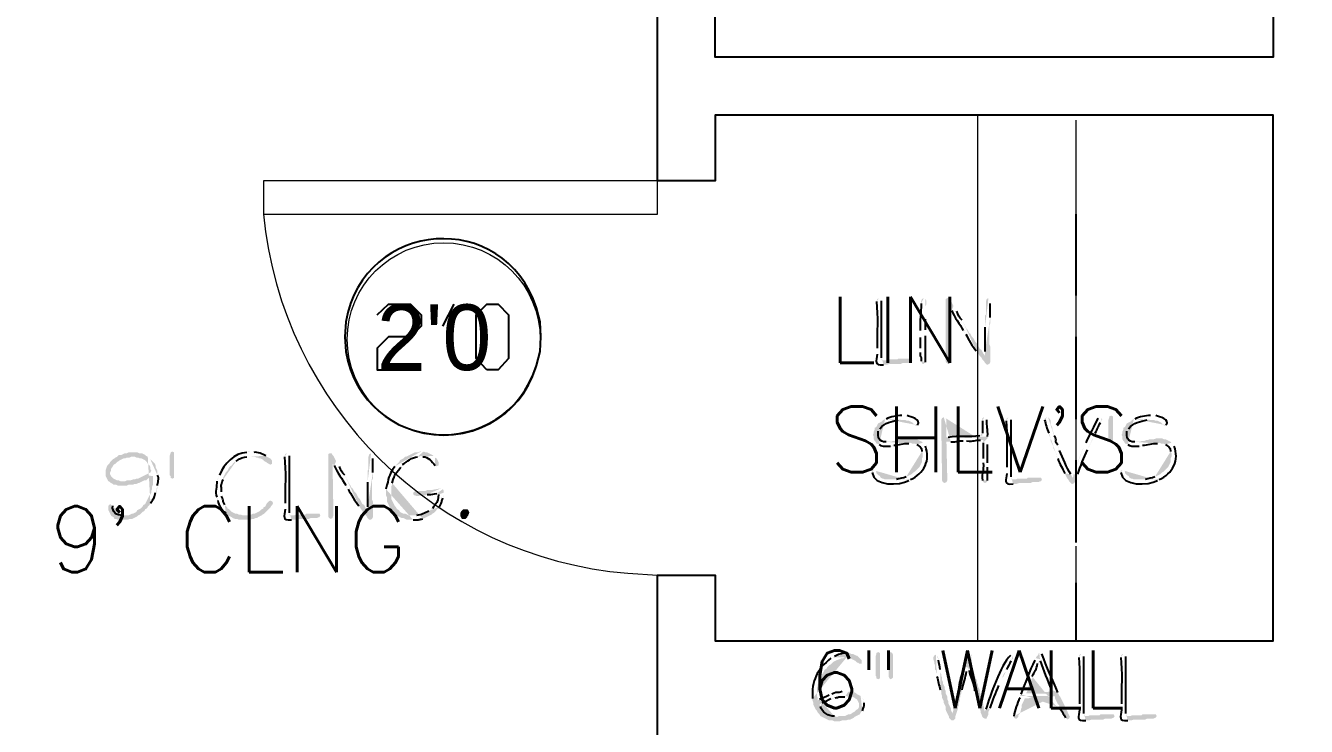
# Model space of a CAD drawing. Header units: inches. Extents: x -167 to 6071, y -6287 to -2731.
# Drawn here: x 108.9 to 186.9, y -5818.8 to -5776.1 of the extents above; entities that cross this region are included whole.
import ezdxf

# ---------------------------------------------------------------- set-up
doc = ezdxf.new("R2010")
doc.units = ezdxf.units.IN
doc.header["$LTSCALE"] = 96
doc.header["$MEASUREMENT"] = 0
doc.linetypes.add('Dash', pattern=[0.225, 0.15, -0.075])
doc.layers.add('Door label', color=5, linetype='Continuous', lineweight=5)
doc.layers.add('Doors', color=5, linetype='Continuous', lineweight=9)
doc.layers.add('Furniture', color=7, linetype='Continuous', lineweight=5, true_color=0x994d00)
doc.layers.add('PDF_Geometry', color=7, linetype='Continuous', true_color=0x4a4a4a)
doc.layers.add('PDF_Solid Fills', color=7, linetype='Continuous')
doc.styles.get("Standard").update_dxf_attribs({"font": 'arial.ttf'})

msp = doc.modelspace()

# ---------------------------------------------------------------- hatches: boundary and pattern name
at = {"layer": 'PDF_Solid Fills', "transparency": 33554559}
h = msp.add_hatch(color=256, dxfattribs=at)
h.paths.add_polyline_path([(160.917, -5792.735), (160.81, -5792.789), (160.757, -5792.949)], flags=0)
h.paths.add_polyline_path([(160.81, -5795.775), (160.81, -5796.149)], flags=0)
h.paths.add_polyline_path([(161.183, -5796.789), (161.397, -5796.789), (161.557, -5796.735), (162.25, -5796.735), (162.357, -5796.682), (162.73, -5796.682), (162.837, -5796.629), (162.89, -5796.629), (162.943, -5796.522), (161.077, -5796.522), (161.077, -5796.362)], flags=0)
h.paths.add_polyline_path([(161.077, -5792.895), (161.023, -5792.789)], flags=0)
h = msp.add_hatch(color=256, dxfattribs=at)
h.paths.add_polyline_path([(163.637, -5792.735), (163.53, -5792.789), (163.477, -5792.949), (163.477, -5793.055)], flags=0)
h.paths.add_polyline_path([(163.423, -5794.709), (163.423, -5795.135)], flags=0)
h.paths.add_polyline_path([(163.423, -5795.775), (163.423, -5796.042)], flags=0)
h.paths.add_polyline_path([(163.477, -5796.575), (163.53, -5796.682), (163.583, -5796.735), (163.637, -5796.735), (163.743, -5796.629)], flags=0)
h.paths.add_polyline_path([(163.743, -5795.029), (163.743, -5794.655)], flags=0)
h.paths.add_polyline_path([(163.743, -5794.015), (163.743, -5793.215), (163.797, -5793.109), (163.797, -5792.895), (163.743, -5792.789)], flags=0)
for points in [[(165.077, -5792.735), (164.97, -5792.789), (164.97, -5796.575), (165.023, -5796.682), (165.13, -5796.735), (165.237, -5796.682), (165.237, -5796.629), (165.29, -5796.522), (165.237, -5793.322), (165.45, -5793.215), (165.29, -5792.895), (165.237, -5792.842), (165.183, -5792.735)], [(162.73, -5796.415), (162.09, -5796.415), (162.037, -5796.469), (161.45, -5796.469), (161.343, -5796.522), (161.077, -5796.522), (162.943, -5796.522), (162.89, -5796.415), (162.837, -5796.415)], [(175.157, -5800.149), (175.157, -5801.482), (175.05, -5801.535), (174.943, -5801.482), (174.943, -5801.375), (174.89, -5801.322), (174.89, -5800.149), (174.943, -5799.989), (174.943, -5799.935), (175.05, -5799.882), (175.157, -5799.935)], [(162.837, -5801.269), (162.677, -5801.269), (162.517, -5801.322), (162.25, -5801.322), (162.143, -5801.375), (162.037, -5801.375), (161.93, -5801.429), (161.77, -5801.429), (161.663, -5801.482), (161.343, -5801.482), (163.53, -5801.482), (163.21, -5801.322), (163.103, -5801.322), (162.997, -5801.269)], [(177.983, -5801.269), (177.823, -5801.269), (177.663, -5801.322), (177.397, -5801.322), (177.29, -5801.375), (177.183, -5801.375), (177.077, -5801.429), (176.917, -5801.429), (176.81, -5801.482), (176.49, -5801.482), (178.677, -5801.482), (178.357, -5801.322), (178.25, -5801.322), (178.143, -5801.269)], [(115.477, -5802.122), (115.21, -5802.122), (115.103, -5802.175), (114.997, -5802.175), (114.783, -5802.282), (114.623, -5802.282), (114.517, -5802.389), (114.41, -5802.442), (114.357, -5802.495), (114.25, -5802.549), (114.09, -5802.709), (114.037, -5802.815), (113.93, -5802.922), (113.877, -5803.029), (113.823, -5803.189), (113.823, -5803.562), (113.983, -5803.882), (114.89, -5803.882), (114.73, -5803.882), (114.623, -5803.829), (114.517, -5803.829), (114.303, -5803.722), (114.143, -5803.562), (114.09, -5803.455), (114.09, -5803.349), (114.143, -5803.242), (114.143, -5803.135), (114.25, -5802.975), (114.303, -5802.869), (114.41, -5802.815), (114.517, -5802.709), (114.623, -5802.655), (114.677, -5802.602), (114.89, -5802.495), (114.997, -5802.495), (115.103, -5802.442), (115.263, -5802.442), (115.37, -5802.389), (116.383, -5802.389), (116.277, -5802.335), (116.223, -5802.282), (116.01, -5802.175), (115.85, -5802.175), (115.743, -5802.122), (115.637, -5802.122)], [(117.983, -5802.335), (117.983, -5803.669), (117.877, -5803.722), (117.77, -5803.669), (117.77, -5803.562), (117.717, -5803.509), (117.717, -5802.335), (117.77, -5802.175), (117.77, -5802.122), (117.877, -5802.069), (117.983, -5802.122)], [(123.637, -5802.389), (122.623, -5802.389), (122.89, -5802.389), (122.997, -5802.442), (123.103, -5802.442), (123.157, -5802.495), (123.263, -5802.495), (123.37, -5802.549), (123.477, -5802.655), (123.583, -5802.709), (123.637, -5802.762), (123.85, -5802.869), (123.957, -5802.815), (123.957, -5802.655), (123.903, -5802.549), (123.85, -5802.495), (123.743, -5802.442)], [(127.477, -5802.175), (127.37, -5802.229), (127.37, -5806.015), (127.423, -5806.122), (127.53, -5806.175), (127.637, -5806.122), (127.637, -5806.069), (127.69, -5805.962), (127.637, -5802.762), (127.85, -5802.655), (127.69, -5802.335), (127.637, -5802.282), (127.583, -5802.175)], [(116.223, -5803.509), (115.797, -5803.722), (115.69, -5803.722), (115.583, -5803.775), (115.477, -5803.775), (115.317, -5803.829), (115.103, -5803.829), (114.997, -5803.882), (113.983, -5803.882), (114.09, -5803.935), (114.143, -5803.989), (114.25, -5804.042), (114.303, -5804.095), (114.463, -5804.095), (114.57, -5804.149), (115.103, -5804.149), (115.21, -5804.095), (115.477, -5804.095), (115.583, -5804.042), (115.69, -5804.042), (115.797, -5803.989), (115.85, -5803.989), (116.17, -5803.829), (116.277, -5803.829), (116.383, -5803.722), (116.597, -5803.615), (116.65, -5803.562)], [(170.623, -5803.669), (169.983, -5803.669), (169.93, -5803.722), (169.343, -5803.722), (169.237, -5803.775), (168.97, -5803.775), (170.837, -5803.775), (170.783, -5803.669), (170.73, -5803.669)], [(123.85, -5805.055), (123.743, -5805.109), (123.637, -5805.215), (123.53, -5805.429), (123.423, -5805.482), (123.423, -5805.535), (123.317, -5805.589), (123.21, -5805.695), (123.103, -5805.749), (122.997, -5805.802), (122.89, -5805.855), (122.783, -5805.855), (122.677, -5805.909), (122.57, -5805.909), (122.41, -5805.962), (121.29, -5805.962), (121.503, -5806.069), (121.557, -5806.122), (121.717, -5806.175), (121.823, -5806.175), (121.93, -5806.229), (122.623, -5806.229), (122.73, -5806.175), (122.837, -5806.175), (122.943, -5806.122), (123.05, -5806.122), (123.103, -5806.069), (123.317, -5805.962), (123.37, -5805.909), (123.477, -5805.855), (123.85, -5805.482), (123.903, -5805.375), (123.957, -5805.322), (124.01, -5805.215), (123.957, -5805.109)], [(126.677, -5805.855), (126.037, -5805.855), (125.983, -5805.909), (125.397, -5805.909), (125.29, -5805.962), (125.023, -5805.962), (126.89, -5805.962), (126.837, -5805.855), (126.783, -5805.855)], [(135.637, -5806.175), (135.53, -5806.175), (135.477, -5806.122), (135.423, -5806.015), (135.423, -5805.802), (135.477, -5805.695), (135.583, -5805.589), (135.85, -5805.589), (135.903, -5805.642), (135.957, -5805.749), (135.957, -5805.802), (135.903, -5805.962), (135.85, -5806.015), (135.85, -5806.069), (135.743, -5806.175)], [(160.863, -5814.282), (160.757, -5814.335), (160.757, -5814.389), (160.703, -5814.549), (160.703, -5815.722), (160.757, -5815.775), (160.757, -5815.882), (160.863, -5815.935), (160.97, -5815.882), (160.97, -5814.335)], [(161.61, -5814.282), (161.503, -5814.389), (161.503, -5815.775), (161.557, -5815.882), (161.61, -5815.935), (161.717, -5815.882), (161.77, -5815.829), (161.77, -5814.442), (161.717, -5814.335)], [(175.05, -5818.069), (174.41, -5818.069), (174.357, -5818.122), (173.77, -5818.122), (173.663, -5818.175), (173.397, -5818.175), (175.263, -5818.175), (175.21, -5818.069), (175.157, -5818.069)], [(177.61, -5818.069), (176.97, -5818.069), (176.917, -5818.122), (176.33, -5818.122), (176.223, -5818.175), (175.957, -5818.175), (177.823, -5818.175), (177.77, -5818.069), (177.717, -5818.069)]]:
    msp.add_hatch(color=256, dxfattribs=at).paths.add_polyline_path(points)
h = msp.add_hatch(color=256, dxfattribs=at)
h.paths.add_polyline_path([(167.583, -5792.735), (167.477, -5792.789), (167.423, -5792.949), (167.423, -5793.749), (167.37, -5793.802), (167.37, -5794.495)], flags=0)
h.paths.add_polyline_path([(167.37, -5795.989), (167.37, -5796.255), (167.05, -5796.255), (167.157, -5796.362), (167.21, -5796.469), (167.317, -5796.575), (167.37, -5796.682), (167.477, -5796.789), (167.53, -5796.789), (167.637, -5796.735), (167.69, -5796.629), (167.69, -5795.669), (167.637, -5795.562), (167.637, -5794.389), (167.69, -5794.282), (167.69, -5793.909)], flags=0)
h.paths.add_polyline_path([(167.69, -5793.055), (167.69, -5792.789)], flags=0)
h = msp.add_hatch(color=256, dxfattribs=at)
h.paths.add_polyline_path([(165.45, -5793.215), (165.237, -5793.322), (165.237, -5793.375), (165.343, -5793.482)], flags=0)
h.paths.add_polyline_path([(166.037, -5794.709), (166.09, -5794.815), (166.197, -5794.922)], flags=0)
h.paths.add_polyline_path([(166.837, -5795.935), (167.05, -5796.255), (167.37, -5796.255), (167.317, -5796.149), (167.263, -5796.095), (167.157, -5795.882), (167.05, -5795.829), (166.89, -5795.509), (166.783, -5795.402), (166.73, -5795.295), (166.677, -5795.189), (166.57, -5795.082), (166.517, -5794.975), (166.463, -5794.869), (166.41, -5794.869), (166.303, -5794.655), (166.25, -5794.602), (165.983, -5794.069)], flags=0)
h.paths.add_polyline_path([(165.663, -5793.535), (165.557, -5793.322)], flags=0)
h = msp.add_hatch(color=256, dxfattribs=at)
h.paths.add_polyline_path([(162.357, -5799.882), (162.303, -5799.882)], flags=0)
h.paths.add_polyline_path([(161.343, -5800.095), (161.29, -5800.095), (162.357, -5800.149), (162.517, -5800.149), (162.623, -5800.202), (162.73, -5800.202), (162.943, -5800.309), (163.05, -5800.415), (163.103, -5800.415), (163.103, -5800.469), (163.21, -5800.522), (163.263, -5800.469)], flags=0)
h.paths.add_polyline_path([(162.623, -5799.882), (162.463, -5799.882)], flags=0)
h = msp.add_hatch(color=256, dxfattribs=at)
h.paths.add_polyline_path([(164.863, -5799.989), (164.757, -5800.042), (164.703, -5800.149), (164.757, -5803.829), (164.81, -5803.935), (164.917, -5803.989), (165.023, -5803.935), (165.077, -5803.829), (165.023, -5801.482), (165.29, -5801.482)], flags=0)
h.paths.add_polyline_path([(166.037, -5801.429), (166.25, -5801.429)], flags=0)
h.paths.add_polyline_path([(167.103, -5801.375), (167.263, -5801.375), (167.53, -5801.269), (165.023, -5801.215), (165.023, -5800.149), (164.97, -5800.042)], flags=0)
h = msp.add_hatch(color=256, dxfattribs=at)
h.paths.add_polyline_path([(167.317, -5799.989), (167.21, -5800.042), (167.21, -5800.202)], flags=0)
h.paths.add_polyline_path([(167.21, -5800.949), (167.21, -5801.109), (167.05, -5801.109)], flags=0)
h.paths.add_polyline_path([(165.13, -5801.215), (165.023, -5801.215), (167.53, -5801.269), (167.53, -5801.162)], flags=0)
h.paths.add_polyline_path([(167.477, -5800.149), (167.423, -5800.042)], flags=0)
h = msp.add_hatch(color=256, dxfattribs=at)
h.paths.add_polyline_path([(168.81, -5799.989), (168.703, -5800.042), (168.65, -5800.202)], flags=0)
h.paths.add_polyline_path([(168.703, -5803.029), (168.703, -5803.402)], flags=0)
h.paths.add_polyline_path([(169.077, -5804.042), (169.29, -5804.042), (169.45, -5803.989), (170.143, -5803.989), (170.25, -5803.935), (170.623, -5803.935), (170.73, -5803.882), (170.783, -5803.882), (170.837, -5803.775), (168.97, -5803.775), (168.97, -5803.615)], flags=0)
h.paths.add_polyline_path([(168.97, -5800.149), (168.917, -5800.042)], flags=0)
h = msp.add_hatch(color=256, dxfattribs=at)
h.paths.add_polyline_path([(171.157, -5799.989), (171.05, -5800.042), (170.997, -5800.095), (170.997, -5800.149)], flags=0)
h.paths.add_polyline_path([(171.263, -5800.949), (171.263, -5801.055), (171.37, -5801.269), (171.37, -5801.429), (171.53, -5801.749), (171.53, -5801.855), (171.583, -5801.962), (171.743, -5802.282), (171.743, -5802.389), (171.797, -5802.495)], flags=0)
h.paths.add_polyline_path([(172.223, -5803.402), (172.383, -5803.722), (172.437, -5803.775), (172.49, -5803.882), (172.65, -5804.042), (172.703, -5804.042), (172.81, -5803.989), (172.863, -5803.882), (172.863, -5803.829), (172.917, -5803.775), (172.917, -5803.669), (172.703, -5803.669), (172.597, -5803.455)], flags=0)
h.paths.add_polyline_path([(171.903, -5802.015), (171.85, -5801.909), (171.85, -5801.802), (171.797, -5801.695)], flags=0)
h.paths.add_polyline_path([(171.583, -5801.109), (171.583, -5801.002), (171.53, -5800.895), (171.477, -5800.735), (171.477, -5800.629), (171.423, -5800.522), (171.37, -5800.415), (171.37, -5800.202), (171.317, -5800.095), (171.21, -5799.989)], flags=0)
h = msp.add_hatch(color=256, dxfattribs=at)
h.paths.add_polyline_path([(174.357, -5799.989), (174.303, -5799.989), (174.25, -5800.042)], flags=0)
h.paths.add_polyline_path([(173.503, -5801.535), (173.397, -5801.749)], flags=0)
h.paths.add_polyline_path([(173.397, -5801.749, 0.013998), (172.757, -5803.455)], flags=0)
h.paths.add_polyline_path([(172.757, -5803.455), (172.757, -5803.562), (172.703, -5803.669), (172.917, -5803.669), (173.023, -5803.455)], flags=0)
h.paths.add_polyline_path([(173.61, -5801.962), (173.663, -5801.855), (173.93, -5801.322), (173.983, -5801.162), (173.983, -5801.055), (174.09, -5800.949)], flags=0)
h.paths.add_polyline_path([(174.41, -5800.309), (174.463, -5800.202), (174.463, -5800.149), (174.517, -5800.095), (174.463, -5800.042)], flags=0)
h = msp.add_hatch(color=256, dxfattribs=at)
h.paths.add_polyline_path([(177.503, -5799.882), (177.45, -5799.882)], flags=0)
h.paths.add_polyline_path([(176.49, -5800.095), (176.437, -5800.095), (177.503, -5800.149), (177.663, -5800.149), (177.77, -5800.202), (177.877, -5800.202), (178.09, -5800.309), (178.197, -5800.415), (178.25, -5800.415), (178.25, -5800.469), (178.357, -5800.522), (178.41, -5800.469)], flags=0)
h.paths.add_polyline_path([(177.77, -5799.882), (177.61, -5799.882)], flags=0)
h = msp.add_hatch(color=256, dxfattribs=at)
h.paths.add_polyline_path([(161.29, -5800.095), (161.183, -5800.149), (161.077, -5800.255), (160.863, -5800.362), (160.81, -5800.469), (160.757, -5800.575), (160.65, -5800.629), (160.65, -5800.735), (160.597, -5800.842), (160.597, -5800.949), (160.543, -5801.055), (160.597, -5801.162), (160.597, -5801.322), (160.65, -5801.429), (160.703, -5801.482), (160.757, -5801.589), (160.81, -5801.589), (160.917, -5801.642)], flags=0)
h.paths.add_polyline_path([(161.61, -5801.749), (161.717, -5801.749), (161.823, -5801.695)], flags=0)
h.paths.add_polyline_path([(162.73, -5801.589), (162.837, -5801.535), (163.583, -5801.535), (163.53, -5801.482), (161.343, -5801.482)], flags=0)
h.paths.add_polyline_path([(160.863, -5800.842), (160.917, -5800.735), (160.97, -5800.682)], flags=0)
h.paths.add_polyline_path([(162.09, -5800.149), (162.357, -5800.149)], flags=0)
h = msp.add_hatch(color=256, dxfattribs=at)
h.paths.add_polyline_path([(176.437, -5800.095), (176.33, -5800.149), (176.223, -5800.255), (176.01, -5800.362), (175.957, -5800.469), (175.903, -5800.575), (175.797, -5800.629), (175.797, -5800.735), (175.743, -5800.842), (175.743, -5800.949), (175.69, -5801.055), (175.743, -5801.162), (175.743, -5801.322), (175.797, -5801.429), (175.85, -5801.482), (175.903, -5801.589), (175.957, -5801.589), (176.063, -5801.642)], flags=0)
h.paths.add_polyline_path([(176.757, -5801.749), (176.863, -5801.749), (176.97, -5801.695)], flags=0)
h.paths.add_polyline_path([(177.877, -5801.589), (177.983, -5801.535), (178.73, -5801.535), (178.677, -5801.482), (176.49, -5801.482)], flags=0)
h.paths.add_polyline_path([(176.01, -5800.842), (176.063, -5800.735), (176.117, -5800.682)], flags=0)
h.paths.add_polyline_path([(177.237, -5800.149), (177.503, -5800.149)], flags=0)
h = msp.add_hatch(color=256, dxfattribs=at)
h.paths.add_polyline_path([(163.583, -5801.535), (162.837, -5801.535), (162.943, -5801.589), (163.103, -5801.589), (163.21, -5801.642)], flags=0)
h.paths.add_polyline_path([(163.53, -5802.069), (163.583, -5802.175), (163.583, -5802.389), (163.53, -5802.495), (163.53, -5802.709), (163.37, -5803.029), (163.263, -5803.135), (163.21, -5803.189), (163.103, -5803.295), (162.997, -5803.349), (162.89, -5803.455), (162.57, -5803.615)], flags=0)
h.paths.add_polyline_path([(161.983, -5803.775), (161.61, -5803.775), (162.837, -5803.775)], flags=0)
h.paths.add_polyline_path([(163.743, -5801.749), (163.637, -5801.642)], flags=0)
h = msp.add_hatch(color=256, dxfattribs=at)
h.paths.add_polyline_path([(167.53, -5801.269), (167.263, -5801.375), (167.263, -5801.535)], flags=0)
h.paths.add_polyline_path([(167.263, -5802.495), (167.263, -5802.762)], flags=0)
h.paths.add_polyline_path([(167.21, -5803.829), (167.263, -5803.935), (167.37, -5803.989), (167.477, -5803.935), (167.53, -5803.829)], flags=0)
h.paths.add_polyline_path([(167.53, -5803.029), (167.53, -5802.762)], flags=0)
h.paths.add_polyline_path([(167.53, -5801.642), (167.53, -5801.375)], flags=0)
h = msp.add_hatch(color=256, dxfattribs=at)
h.paths.add_polyline_path([(178.73, -5801.535), (177.983, -5801.535), (178.09, -5801.589), (178.25, -5801.589), (178.357, -5801.642)], flags=0)
h.paths.add_polyline_path([(178.677, -5802.069), (178.73, -5802.175), (178.73, -5802.389), (178.677, -5802.495), (178.677, -5802.709), (178.57, -5802.922), (178.517, -5803.029), (178.41, -5803.135), (178.357, -5803.189), (178.25, -5803.295), (178.143, -5803.349), (178.037, -5803.455), (177.717, -5803.615)], flags=0)
h.paths.add_polyline_path([(177.13, -5803.775), (176.757, -5803.775), (177.983, -5803.775)], flags=0)
h.paths.add_polyline_path([(178.89, -5801.749), (178.783, -5801.642)], flags=0)
h = msp.add_hatch(color=256, dxfattribs=at)
h.paths.add_polyline_path([(116.383, -5802.389), (115.477, -5802.389), (115.583, -5802.389), (115.69, -5802.442), (115.797, -5802.442), (115.903, -5802.495), (116.01, -5802.495), (116.223, -5802.602), (116.33, -5802.709), (116.383, -5802.815), (116.49, -5802.922), (116.543, -5803.029), (116.543, -5803.135), (116.597, -5803.242), (116.543, -5803.349), (116.223, -5803.509), (116.65, -5803.562), (116.703, -5803.562), (116.703, -5804.095), (116.65, -5804.202), (116.65, -5804.362), (116.597, -5804.469), (116.597, -5804.575), (116.543, -5804.682), (116.49, -5804.735), (116.223, -5805.269), (116.117, -5805.322), (116.063, -5805.429), (115.957, -5805.535), (115.743, -5805.642), (115.69, -5805.749), (115.583, -5805.802), (115.477, -5805.855), (115.423, -5805.855), (115.317, -5805.909), (115.21, -5805.962), (114.837, -5805.962), (115.743, -5806.015), (115.797, -5805.962), (115.903, -5805.909), (116.063, -5805.749), (116.17, -5805.695), (116.223, -5805.589), (116.33, -5805.535), (116.383, -5805.429), (116.49, -5805.322), (116.543, -5805.215)], flags=0)
h.paths.add_polyline_path([(116.863, -5804.575), (116.917, -5804.522), (116.917, -5804.415), (116.97, -5804.309), (116.97, -5804.149)], flags=0)
h.paths.add_polyline_path([(116.97, -5803.509), (116.97, -5803.242), (116.917, -5803.135), (116.863, -5803.029), (116.863, -5802.922), (116.81, -5802.815), (116.543, -5802.549), (116.49, -5802.442)], flags=0)
h = msp.add_hatch(color=256, dxfattribs=at)
h.paths.add_polyline_path([(122.623, -5802.069), (122.517, -5802.069), (122.41, -5802.122)], flags=0)
h.paths.add_polyline_path([(120.757, -5803.509), (120.65, -5803.722), (120.597, -5803.882)], flags=0)
h.paths.add_polyline_path([(120.597, -5804.842), (120.597, -5804.949), (120.65, -5805.055)], flags=0)
h.paths.add_polyline_path([(121.13, -5805.802), (121.183, -5805.909), (121.29, -5805.962), (122.303, -5805.962), (122.197, -5805.962), (122.037, -5805.909), (121.93, -5805.909), (121.823, -5805.855), (121.717, -5805.855), (121.61, -5805.802), (121.503, -5805.749), (121.343, -5805.589), (121.237, -5805.535), (121.237, -5805.482), (121.077, -5805.322)], flags=0)
h.paths.add_polyline_path([(120.863, -5804.789), (120.863, -5804.522)], flags=0)
h.paths.add_polyline_path([(120.97, -5803.775), (120.97, -5803.669), (121.13, -5803.349), (121.237, -5803.242), (121.29, -5803.135), (121.343, -5803.029), (121.397, -5802.975), (121.503, -5802.922), (121.557, -5802.815), (121.663, -5802.709), (121.77, -5802.655)], flags=0)
h.paths.add_polyline_path([(122.41, -5802.389), (123.637, -5802.389), (123.583, -5802.335)], flags=0)
h.paths.add_polyline_path([(122.837, -5802.122), (122.73, -5802.069)], flags=0)
h = msp.add_hatch(color=256, dxfattribs=at)
h.paths.add_polyline_path([(124.863, -5802.175), (124.757, -5802.229), (124.703, -5802.389)], flags=0)
h.paths.add_polyline_path([(124.757, -5805.215), (124.757, -5805.589)], flags=0)
h.paths.add_polyline_path([(125.13, -5806.229), (125.343, -5806.229), (125.503, -5806.175), (126.197, -5806.175), (126.303, -5806.122), (126.677, -5806.122), (126.783, -5806.069), (126.837, -5806.069), (126.89, -5805.962), (125.023, -5805.962), (125.023, -5805.802)], flags=0)
h.paths.add_polyline_path([(125.023, -5802.335), (124.97, -5802.229)], flags=0)
h = msp.add_hatch(color=256, dxfattribs=at)
h.paths.add_polyline_path([(129.983, -5802.175), (129.877, -5802.229), (129.823, -5802.389), (129.823, -5803.189), (129.77, -5803.242), (129.77, -5803.935)], flags=0)
h.paths.add_polyline_path([(129.77, -5805.429), (129.77, -5805.695), (129.45, -5805.695), (129.557, -5805.802), (129.61, -5805.909), (129.717, -5806.015), (129.77, -5806.122), (129.877, -5806.229), (129.93, -5806.229), (130.037, -5806.175), (130.09, -5806.069), (130.09, -5805.109), (130.037, -5805.002), (130.037, -5803.829), (130.09, -5803.722), (130.09, -5803.349)], flags=0)
h.paths.add_polyline_path([(130.09, -5802.495), (130.09, -5802.229)], flags=0)
h = msp.add_hatch(color=256, dxfattribs=at)
h.paths.add_polyline_path([(133.023, -5802.069), (132.97, -5802.069), (132.863, -5802.122), (132.65, -5802.122), (132.117, -5802.389), (132.063, -5802.389), (131.957, -5802.495), (131.743, -5802.602), (131.69, -5802.709), (131.423, -5802.975)], flags=0)
h.paths.add_polyline_path([(130.89, -5804.362), (130.89, -5804.735), (130.943, -5804.842), (130.943, -5805.109), (131.157, -5805.535), (131.21, -5805.589), (131.263, -5805.695), (131.37, -5805.802), (131.477, -5805.855), (131.53, -5805.962), (131.85, -5806.122), (131.957, -5806.122), (132.17, -5806.229), (132.543, -5806.229)], flags=0)
h.paths.add_polyline_path([(133.13, -5806.175), (133.557, -5805.962), (132.277, -5805.962), (132.17, -5805.909), (132.063, -5805.855), (131.957, -5805.855), (131.85, -5805.802), (131.743, -5805.749), (131.69, -5805.642), (131.583, -5805.589), (131.53, -5805.535), (131.477, -5805.429), (131.423, -5805.375), (131.21, -5804.949), (131.21, -5804.202), (131.263, -5804.095), (131.263, -5803.989)], flags=0)
h.paths.add_polyline_path([(131.797, -5803.029), (131.85, -5802.975), (131.903, -5802.869)], flags=0)
h.paths.add_polyline_path([(132.81, -5802.389), (132.917, -5802.389), (133.023, -5802.335), (133.77, -5802.335), (133.717, -5802.282), (133.397, -5802.122), (133.29, -5802.122), (133.183, -5802.069)], flags=0)
h = msp.add_hatch(color=256, dxfattribs=at)
h.paths.add_polyline_path([(133.77, -5802.335), (133.023, -5802.335), (133.13, -5802.389)], flags=0)
h.paths.add_polyline_path([(133.877, -5802.922), (133.983, -5802.975), (134.09, -5802.922), (134.09, -5802.709), (133.983, -5802.495), (133.877, -5802.442)], flags=0)
h = msp.add_hatch(color=256, dxfattribs=at)
h.paths.add_polyline_path([(127.85, -5802.655), (127.637, -5802.762), (127.637, -5802.815), (127.743, -5802.922)], flags=0)
h.paths.add_polyline_path([(128.437, -5804.149), (128.49, -5804.255), (128.597, -5804.362)], flags=0)
h.paths.add_polyline_path([(129.237, -5805.375), (129.343, -5805.535), (129.45, -5805.695), (129.77, -5805.695), (129.717, -5805.589), (129.663, -5805.535), (129.557, -5805.322), (129.45, -5805.269), (129.29, -5804.949), (129.183, -5804.842), (129.077, -5804.629), (128.97, -5804.522), (128.863, -5804.309), (128.81, -5804.309), (128.703, -5804.095), (128.65, -5804.042), (128.383, -5803.509)], flags=0)
h.paths.add_polyline_path([(128.063, -5802.975), (127.957, -5802.762)], flags=0)
h = msp.add_hatch(color=256, dxfattribs=at)
h.paths.add_polyline_path([(160.597, -5803.189), (160.49, -5803.242), (160.49, -5803.349)], flags=0)
h.paths.add_polyline_path([(162.73, -5803.829), (162.837, -5803.775), (161.29, -5803.775), (161.183, -5803.722), (161.13, -5803.722), (161.023, -5803.669), (160.97, -5803.562), (160.863, -5803.509), (160.757, -5803.402), (160.757, -5803.295), (160.703, -5803.242)], flags=0)
h = msp.add_hatch(color=256, dxfattribs=at)
h.paths.add_polyline_path([(175.743, -5803.189), (175.637, -5803.242), (175.637, -5803.349)], flags=0)
h.paths.add_polyline_path([(177.877, -5803.829), (177.983, -5803.775), (176.437, -5803.775), (176.33, -5803.722), (176.277, -5803.722), (176.17, -5803.669), (176.117, -5803.562), (176.01, -5803.509), (175.903, -5803.402), (175.903, -5803.295), (175.85, -5803.242)], flags=0)
h = msp.add_hatch(color=256, dxfattribs=at)
h.paths.add_polyline_path([(134.25, -5804.309), (133.663, -5804.415), (133.397, -5804.415), (133.29, -5804.469), (132.81, -5804.469), (132.703, -5804.522), (132.597, -5804.522), (132.543, -5804.629), (132.597, -5804.735), (132.65, -5804.735), (132.757, -5804.789), (132.863, -5804.789), (132.97, -5804.735), (133.29, -5804.735), (133.397, -5804.682)], flags=0)
h.paths.add_polyline_path([(133.983, -5804.629), (134.09, -5804.629), (134.41, -5804.575), (134.41, -5804.469), (134.357, -5804.362)], flags=0)
h = msp.add_hatch(color=256, dxfattribs=at)
h.paths.add_polyline_path([(134.41, -5804.575), (134.09, -5804.629), (134.09, -5804.682)], flags=0)
h.paths.add_polyline_path([(133.717, -5805.535), (133.61, -5805.589), (133.61, -5805.642), (133.503, -5805.695)], flags=0)
h.paths.add_polyline_path([(132.757, -5805.962), (132.597, -5805.962), (133.557, -5805.962), (133.663, -5805.909), (133.717, -5805.855), (133.823, -5805.802), (133.93, -5805.695), (133.983, -5805.589), (134.09, -5805.535), (134.143, -5805.429)], flags=0)
h.paths.add_polyline_path([(134.357, -5804.895), (134.41, -5804.789), (134.41, -5804.682)], flags=0)
h = msp.add_hatch(color=256, dxfattribs=at)
h.paths.add_polyline_path([(114.09, -5805.269), (113.983, -5805.375), (113.983, -5805.642), (114.09, -5805.855), (114.143, -5805.962), (114.197, -5806.015), (114.303, -5806.069), (114.357, -5806.175), (114.463, -5806.175), (114.57, -5806.229), (115.157, -5806.229), (115.263, -5806.175), (115.423, -5806.175), (115.743, -5806.015), (114.837, -5805.962)], flags=0)
h.paths.add_polyline_path([(114.25, -5805.375), (114.197, -5805.269)], flags=0)
h = msp.add_hatch(color=256, dxfattribs=at)
h.paths.add_polyline_path([(158.09, -5814.602), (157.983, -5814.655)], flags=0)
h.paths.add_polyline_path([(156.863, -5817.109), (156.863, -5817.215), (157.183, -5817.215), (157.183, -5817.055), (157.13, -5816.949), (157.13, -5816.469), (157.183, -5816.362), (157.183, -5816.255), (157.237, -5816.149), (157.237, -5815.989), (157.29, -5815.882), (157.397, -5815.669), (157.503, -5815.562), (157.61, -5815.349), (157.717, -5815.295), (157.77, -5815.189), (157.877, -5815.082), (157.983, -5815.029), (158.143, -5814.869), (158.357, -5814.762), (158.517, -5814.709), (158.623, -5814.655), (158.73, -5814.655), (158.837, -5814.602), (158.943, -5814.602)], flags=0)
h = msp.add_hatch(color=256, dxfattribs=at)
h.paths.add_polyline_path([(158.943, -5814.335), (158.89, -5814.335)], flags=0)
h.paths.add_polyline_path([(158.197, -5814.549), (158.09, -5814.602), (159.05, -5814.602), (159.477, -5814.815), (159.583, -5814.922), (159.637, -5814.922), (159.69, -5814.975), (159.85, -5814.975), (159.85, -5814.762), (159.583, -5814.495), (159.53, -5814.495), (159.317, -5814.389), (159.21, -5814.389), (159.103, -5814.335)], flags=0)
h = msp.add_hatch(color=256, dxfattribs=at)
h.paths.add_polyline_path([(164.383, -5814.442), (164.277, -5814.495), (164.223, -5814.602), (164.223, -5814.709), (164.277, -5814.869), (164.277, -5814.975), (164.33, -5815.082), (164.33, -5815.349), (164.383, -5815.402), (164.383, -5815.509), (164.437, -5815.615), (164.437, -5815.775)], flags=0)
h.paths.add_polyline_path([(164.65, -5816.575), (164.703, -5816.682), (164.703, -5816.789), (164.757, -5816.949), (164.757, -5817.055), (164.863, -5817.269), (164.863, -5817.375), (164.97, -5817.589), (164.97, -5817.749), (165.023, -5817.909), (165.183, -5818.229), (165.183, -5818.282), (165.237, -5818.335), (165.343, -5818.442), (165.45, -5818.442), (165.557, -5818.335), (165.557, -5818.229), (165.61, -5818.069), (165.397, -5818.069), (165.397, -5818.015), (165.29, -5817.802), (165.29, -5817.695), (165.237, -5817.589), (165.183, -5817.482), (165.13, -5817.375), (165.13, -5817.269), (165.077, -5817.162), (165.077, -5817.002), (164.97, -5816.789), (164.97, -5816.629), (164.917, -5816.522), (164.917, -5816.415), (164.81, -5816.202), (164.81, -5816.095), (164.757, -5815.989), (164.757, -5815.829), (164.703, -5815.722), (164.703, -5815.615), (164.65, -5815.509), (164.65, -5815.349)], flags=0)
h.paths.add_polyline_path([(164.543, -5814.762), (164.543, -5814.709), (164.49, -5814.549), (164.437, -5814.495)], flags=0)
h = msp.add_hatch(color=256, dxfattribs=at)
h.paths.add_polyline_path([(166.41, -5814.335), (166.357, -5814.335), (166.25, -5814.442), (166.197, -5814.549), (166.197, -5814.815), (166.143, -5814.922), (166.143, -5815.029), (166.09, -5815.135), (166.357, -5815.242), (166.357, -5815.295), (166.41, -5815.402)], flags=0)
h.paths.add_polyline_path([(166.73, -5816.629), (166.837, -5816.842), (166.837, -5817.002), (166.89, -5817.109), (166.943, -5817.269), (166.943, -5817.375), (166.997, -5817.535), (167.05, -5817.589), (167.05, -5817.749), (167.103, -5817.855), (167.103, -5817.962), (167.157, -5818.069), (167.21, -5818.229), (167.263, -5818.282), (167.37, -5818.335), (167.477, -5818.335), (167.477, -5818.282), (167.583, -5818.069), (167.583, -5817.909), (167.37, -5817.909), (167.317, -5817.749), (167.317, -5817.642), (167.263, -5817.535), (167.263, -5817.429), (167.21, -5817.322), (167.21, -5817.162), (167.103, -5816.949), (167.103, -5816.842), (167.05, -5816.735), (167.05, -5816.575), (166.997, -5816.469), (166.943, -5816.362), (166.943, -5816.255), (166.89, -5816.149), (166.89, -5816.042), (166.783, -5815.829), (166.677, -5815.402), (166.623, -5815.242), (166.57, -5815.135), (166.57, -5814.975), (166.517, -5814.922), (166.517, -5814.602), (166.57, -5814.495), (166.517, -5814.389)], flags=0)
h = msp.add_hatch(color=256, dxfattribs=at)
h.paths.add_polyline_path([(168.97, -5814.495), (168.917, -5814.495)], flags=0)
h.paths.add_polyline_path([(167.423, -5817.749), (167.37, -5817.909), (167.583, -5817.909), (167.637, -5817.802), (167.69, -5817.695)], flags=0)
h.paths.add_polyline_path([(168.223, -5816.309), (168.437, -5815.882), (168.437, -5815.775), (168.543, -5815.562), (168.65, -5815.455), (168.703, -5815.349)], flags=0)
h.paths.add_polyline_path([(168.97, -5814.815), (169.077, -5814.655), (169.077, -5814.495)], flags=0)
h = msp.add_hatch(color=256, dxfattribs=at)
h.paths.add_polyline_path([(170.463, -5814.655), (170.41, -5814.762)], flags=0)
h.paths.add_polyline_path([(169.557, -5816.842), (169.503, -5816.949), (171.583, -5816.949), (171.637, -5817.002), (171.637, -5817.109), (171.797, -5817.429), (171.903, -5817.535), (171.903, -5817.642)], flags=0)
h.paths.add_polyline_path([(172.277, -5818.282), (172.383, -5818.389), (172.49, -5818.335), (172.543, -5818.229), (172.063, -5817.215), (171.957, -5817.002), (171.903, -5816.949), (171.85, -5816.842), (169.877, -5816.789), (169.983, -5816.575), (169.983, -5816.469), (170.037, -5816.309), (170.197, -5815.989), (170.197, -5815.935), (170.25, -5815.882), (170.25, -5815.775)], flags=0)
h.paths.add_polyline_path([(170.57, -5814.975), (170.677, -5814.869), (170.73, -5814.709)], flags=0)
h = msp.add_hatch(color=256, dxfattribs=at)
h.paths.add_polyline_path([(170.677, -5814.335), (170.623, -5814.389), (170.623, -5814.442), (170.57, -5814.495), (170.517, -5814.549), (170.463, -5814.655), (170.73, -5814.709), (170.73, -5814.815)], flags=0)
h.paths.add_polyline_path([(171.423, -5816.575), (171.477, -5816.682), (169.877, -5816.789), (171.85, -5816.842), (171.797, -5816.735)], flags=0)
h.paths.add_polyline_path([(170.837, -5814.389), (170.783, -5814.335)], flags=0)
h = msp.add_hatch(color=256, dxfattribs=at)
h.paths.add_polyline_path([(173.237, -5814.389), (173.13, -5814.442), (173.077, -5814.602)], flags=0)
h.paths.add_polyline_path([(173.13, -5817.429), (173.13, -5817.802)], flags=0)
h.paths.add_polyline_path([(173.503, -5818.442), (173.717, -5818.442), (173.877, -5818.389), (174.57, -5818.389), (174.677, -5818.335), (175.05, -5818.335), (175.157, -5818.282), (175.21, -5818.282), (175.263, -5818.175), (173.397, -5818.175), (173.397, -5818.015)], flags=0)
h.paths.add_polyline_path([(173.397, -5814.549), (173.343, -5814.442)], flags=0)
h = msp.add_hatch(color=256, dxfattribs=at)
h.paths.add_polyline_path([(175.797, -5814.389), (175.69, -5814.442), (175.637, -5814.602)], flags=0)
h.paths.add_polyline_path([(175.69, -5817.429), (175.69, -5817.802)], flags=0)
h.paths.add_polyline_path([(176.063, -5818.442), (176.277, -5818.442), (176.437, -5818.389), (177.13, -5818.389), (177.237, -5818.335), (177.61, -5818.335), (177.717, -5818.282), (177.77, -5818.282), (177.823, -5818.175), (175.957, -5818.175), (175.957, -5818.015)], flags=0)
h.paths.add_polyline_path([(175.957, -5814.549), (175.903, -5814.442)], flags=0)
h = msp.add_hatch(color=256, dxfattribs=at)
h.paths.add_polyline_path([(166.09, -5815.135), (166.037, -5815.242), (166.037, -5815.349)], flags=0)
h.paths.add_polyline_path([(165.77, -5816.415), (165.717, -5816.522), (165.717, -5816.629), (165.663, -5816.735), (165.663, -5816.895), (165.61, -5817.002), (165.61, -5817.109), (165.557, -5817.215), (165.557, -5817.322), (165.503, -5817.482), (165.503, -5817.589), (165.45, -5817.695), (165.45, -5817.802), (165.397, -5817.962), (165.397, -5818.069), (165.61, -5818.069), (165.663, -5817.909), (165.717, -5817.749), (165.717, -5817.642), (165.77, -5817.535), (165.77, -5817.375), (165.823, -5817.269), (165.823, -5817.109), (165.877, -5817.002), (165.877, -5816.895), (165.93, -5816.789), (165.93, -5816.682), (165.983, -5816.575)], flags=0)
h.paths.add_polyline_path([(166.25, -5815.455), (166.357, -5815.242)], flags=0)
h = msp.add_hatch(color=256, dxfattribs=at)
h.paths.add_polyline_path([(158.89, -5816.682), (158.677, -5816.682)], flags=0)
h.paths.add_polyline_path([(158.037, -5816.842), (157.983, -5816.842), (157.877, -5816.895)], flags=0)
h.paths.add_polyline_path([(157.29, -5817.162), (157.183, -5817.215), (156.863, -5817.215), (156.917, -5817.375), (156.917, -5817.482), (157.023, -5817.695), (157.077, -5817.802), (157.13, -5817.855), (157.183, -5817.962), (157.237, -5818.015), (157.29, -5818.069), (157.343, -5818.175), (157.45, -5818.229), (158.357, -5818.229), (158.197, -5818.175)], flags=0)
h.paths.add_polyline_path([(157.343, -5817.589), (157.29, -5817.482), (157.343, -5817.429), (157.45, -5817.375)], flags=0)
h.paths.add_polyline_path([(157.983, -5817.109), (158.09, -5817.109), (158.25, -5817.055)], flags=0)
h.paths.add_polyline_path([(158.837, -5817.002), (158.943, -5816.949), (159.797, -5816.949), (159.583, -5816.842), (159.53, -5816.789), (159.423, -5816.735), (159.263, -5816.735), (159.157, -5816.682), (159.05, -5816.682)], flags=0)
h = msp.add_hatch(color=256, dxfattribs=at)
h.paths.add_polyline_path([(159.797, -5816.949), (158.943, -5816.949), (159.05, -5817.002), (159.317, -5817.002), (159.423, -5817.055), (159.477, -5817.109), (159.583, -5817.162), (159.69, -5817.375), (159.69, -5817.642), (159.637, -5817.749), (159.53, -5817.802), (159.423, -5817.909), (159.317, -5817.962), (159.263, -5818.015), (159.157, -5818.069), (159.05, -5818.069), (158.837, -5818.175), (158.463, -5818.175), (158.357, -5818.229), (157.45, -5818.229), (157.877, -5818.442), (158.09, -5818.442), (158.197, -5818.495), (158.517, -5818.495), (158.677, -5818.442), (158.89, -5818.442), (159.05, -5818.389), (159.157, -5818.389), (159.37, -5818.282), (159.423, -5818.229), (159.743, -5818.069), (159.797, -5817.962), (159.903, -5817.855)], flags=0)
h.paths.add_polyline_path([(160.01, -5817.375), (159.957, -5817.269), (159.957, -5817.162), (159.903, -5817.055)], flags=0)
h = msp.add_hatch(color=256, dxfattribs=at)
h.paths.add_polyline_path([(169.503, -5816.949), (169.503, -5817.055)], flags=0)
h.paths.add_polyline_path([(169.13, -5818.175), (169.13, -5818.282), (169.237, -5818.335), (169.29, -5818.335), (169.397, -5818.229), (169.397, -5818.122), (169.503, -5818.015), (169.557, -5817.802), (169.557, -5817.749), (169.61, -5817.642), (169.61, -5817.482), (169.77, -5817.162), (169.77, -5817.109), (171.583, -5816.949)], flags=0)

# ---------------------------------------------------------------- linework, layer by layer
at = {"layer": 'Door label'}
msp.add_circle((134.407, -5795.239), 5.877, dxfattribs=at)
at = {"layer": 'Doors', "transparency": 33554687}
msp.add_lwpolyline([(123.423, -5787.615), (147.423, -5787.615), (147.423, -5785.589), (123.423, -5785.589)], dxfattribs=at)
msp.add_lwpolyline([(123.423, -5785.589), (123.423, -5787.615, 0.362411), (145.61, -5809.482), (147.423, -5809.589)], format="xyb", dxfattribs=at)
at = {"layer": 'Furniture', "transparency": 33554687}
msp.add_lwpolyline([(166.943, -5813.589), (166.943, -5781.589)], dxfattribs=at)
at = {"layer": 'Furniture', "linetype": 'Dash', "ltscale": 0.4, "transparency": 33554687}
msp.add_lwpolyline([(172.917, -5813.589), (172.917, -5781.589)], dxfattribs=at)
at = {"layer": 'PDF_Geometry', "color": 7}
for points in [[(50.197, -5714.602), (44.437, -5714.602), (44.437, -5581.109), (186.943, -5581.109), (186.943, -5714.602), (147.423, -5714.602), (147.423, -5730.602), (143.423, -5730.602), (143.423, -5734.069), (147.423, -5734.069), (147.423, -5738.069), (150.943, -5738.069), (150.943, -5734.069), (184.917, -5734.069), (184.917, -5778.069), (150.943, -5778.069), (150.943, -5774.069), (147.423, -5774.069), (129.397, -5774.069)], [(144.597, -5843.989), (147.423, -5841.162), (147.423, -5809.589), (150.943, -5809.589), (150.943, -5813.589), (184.917, -5813.589), (184.917, -5781.589), (150.943, -5781.589), (150.943, -5785.589), (147.423, -5785.589), (147.423, -5774.069)]]:
    msp.add_lwpolyline(points, dxfattribs=at)
at = {"layer": 'PDF_Geometry'}
for points in [[(172.917, -5792.575), (172.917, -5787.615)], [(130.357, -5793.749), (131.05, -5793.109), (132.383, -5793.109), (133.023, -5793.749), (133.023, -5794.442), (132.383, -5795.082), (131.05, -5795.082), (130.357, -5795.775), (130.357, -5797.109), (133.023, -5797.109)], [(134.357, -5794.442), (135.05, -5793.109)], [(140.063, -5796.842), (140.277, -5795.989), (140.33, -5795.082), (140.277, -5794.175), (140.063, -5793.322)], [(128.437, -5794.175), (128.383, -5795.082), (128.437, -5795.989)], [(172.917, -5800.095), (172.917, -5795.082)], [(172.917, -5807.615), (172.917, -5802.602)], [(172.917, -5813.589), (172.917, -5810.069)]]:
    msp.add_lwpolyline(points, dxfattribs=at)
msp.add_lwpolyline([(137.023, -5797.109), (136.383, -5796.415), (136.383, -5793.749), (137.023, -5793.109), (137.717, -5793.109), (138.357, -5793.749), (138.357, -5796.415), (137.717, -5797.109)], close=True, dxfattribs=at)
for points in [[(140.063, -5793.322), (138.086, -5787.311), (129.582, -5787.875), (128.437, -5794.175)], [(160.757, -5792.949), (160.864, -5793.825), (160.787, -5794.862), (160.81, -5795.775)], [(161.077, -5796.362), (161.077, -5795.207), (161.077, -5794.051), (161.077, -5792.895)], [(163.477, -5793.055), (163.5, -5793.673), (163.383, -5794.047), (163.423, -5794.709)], [(167.69, -5793.909), (167.69, -5793.624), (167.69, -5793.34), (167.69, -5793.055)], [(165.343, -5793.482), (165.49, -5793.917), (165.853, -5794.294), (166.037, -5794.709)], [(165.983, -5794.069), (165.782, -5793.895), (165.75, -5793.788), (165.663, -5793.535)], [(163.743, -5794.655), (163.743, -5794.442), (163.743, -5794.229), (163.743, -5794.015)], [(167.37, -5794.495), (167.37, -5794.993), (167.37, -5795.491), (167.37, -5795.989)], [(163.423, -5795.135), (163.423, -5795.349), (163.423, -5795.562), (163.423, -5795.775)], [(163.743, -5796.629), (163.743, -5796.095), (163.743, -5795.562), (163.743, -5795.029)], [(166.197, -5794.922), (166.343, -5795.216), (166.618, -5795.702), (166.837, -5795.935)], [(128.437, -5795.989), (129.582, -5802.289), (138.086, -5802.854), (140.063, -5796.842)], [(160.81, -5796.149), (160.758, -5796.539), (160.588, -5796.868), (161.183, -5796.789)], [(163.423, -5796.042), (163.4, -5796.49), (163.5, -5796.127), (163.477, -5796.575)], [(162.303, -5799.882), (161.974, -5799.892), (161.643, -5799.958), (161.343, -5800.095)], [(163.263, -5800.469), (163.515, -5800.116), (162.835, -5799.959), (162.623, -5799.882)], [(174.25, -5800.042), (173.996, -5800.521), (173.759, -5801.042), (173.503, -5801.535)], [(177.45, -5799.882), (177.12, -5799.892), (176.79, -5799.958), (176.49, -5800.095)], [(178.41, -5800.469), (178.662, -5800.116), (177.982, -5799.959), (177.77, -5799.882)], [(161.343, -5801.482), (160.902, -5801.5), (160.835, -5801.209), (160.863, -5800.842)], [(160.97, -5800.682), (161.297, -5800.298), (161.654, -5800.263), (162.09, -5800.149)], [(167.21, -5800.202), (167.21, -5800.451), (167.21, -5800.7), (167.21, -5800.949)], [(167.53, -5801.162), (167.564, -5800.687), (167.455, -5800.559), (167.477, -5800.149)], [(168.65, -5800.202), (168.758, -5801.079), (168.68, -5802.115), (168.703, -5803.029)], [(168.97, -5803.615), (168.97, -5802.46), (168.97, -5801.304), (168.97, -5800.149)], [(170.997, -5800.149), (171.1, -5800.4), (171.105, -5800.679), (171.263, -5800.949)], [(174.09, -5800.949), (174.221, -5800.696), (174.243, -5800.567), (174.41, -5800.309)], [(176.49, -5801.482), (176.048, -5801.5), (175.982, -5801.209), (176.01, -5800.842)], [(176.117, -5800.682), (176.445, -5800.298), (176.801, -5800.263), (177.237, -5800.149)], [(161.823, -5801.695), (162.133, -5801.7), (162.414, -5801.543), (162.73, -5801.589)], [(167.05, -5801.109), (166.415, -5801.198), (165.76, -5801.111), (165.13, -5801.215)], [(165.29, -5801.482), (165.748, -5801.514), (165.626, -5801.4), (166.037, -5801.429)], [(166.25, -5801.429), (166.75, -5801.468), (166.711, -5801.365), (167.103, -5801.375)], [(167.263, -5801.535), (167.263, -5801.855), (167.263, -5802.175), (167.263, -5802.495)], [(171.797, -5801.695), (171.542, -5801.247), (171.838, -5801.557), (171.583, -5801.109)], [(176.97, -5801.695), (177.279, -5801.7), (177.56, -5801.543), (177.877, -5801.589)], [(122.41, -5802.122), (121.658, -5802.173), (120.999, -5802.815), (120.757, -5803.509)], [(121.77, -5802.655), (122.168, -5802.412), (121.975, -5802.503), (122.41, -5802.389)], [(123.583, -5802.335), (123.371, -5802.219), (123.077, -5802.086), (122.837, -5802.122)], [(124.703, -5802.389), (124.811, -5803.265), (124.734, -5804.302), (124.757, -5805.215)], [(125.023, -5805.802), (125.023, -5804.647), (125.023, -5803.491), (125.023, -5802.335)], [(131.903, -5802.869), (132.171, -5802.678), (132.47, -5802.426), (132.81, -5802.389)], [(133.13, -5802.389), (133.46, -5802.389), (133.697, -5802.668), (133.877, -5802.922)], [(160.917, -5801.642), (161.202, -5801.82), (161.267, -5801.729), (161.61, -5801.749)], [(162.837, -5803.775), (163.643, -5803.451), (164.084, -5802.566), (163.743, -5801.749)], [(163.21, -5801.642), (163.292, -5801.745), (163.566, -5801.785), (163.53, -5802.069)], [(167.53, -5802.762), (167.53, -5802.389), (167.53, -5802.015), (167.53, -5801.642)], [(172.597, -5803.455), (172.314, -5803.023), (172.127, -5802.485), (171.903, -5802.015)], [(173.023, -5803.455), (173.186, -5802.952), (173.398, -5802.462), (173.61, -5801.962)], [(176.063, -5801.642), (176.349, -5801.82), (176.414, -5801.729), (176.757, -5801.749)], [(177.983, -5803.775), (178.79, -5803.451), (179.23, -5802.566), (178.89, -5801.749)], [(178.357, -5801.642), (178.438, -5801.745), (178.713, -5801.785), (178.677, -5802.069)], [(127.743, -5802.922), (127.89, -5803.357), (128.253, -5803.734), (128.437, -5804.149)], [(128.383, -5803.509), (128.182, -5803.335), (128.15, -5803.228), (128.063, -5802.975)], [(130.09, -5803.349), (130.09, -5803.064), (130.09, -5802.78), (130.09, -5802.495)], [(131.423, -5802.975), (131.009, -5803.599), (131.079, -5803.662), (130.89, -5804.362)], [(131.263, -5803.989), (131.497, -5803.327), (131.327, -5803.596), (131.797, -5803.029)], [(167.263, -5802.762), (167.299, -5803.33), (167.174, -5803.261), (167.21, -5803.829)], [(167.53, -5803.829), (167.53, -5803.562), (167.53, -5803.295), (167.53, -5803.029)], [(171.797, -5802.495), (171.931, -5802.874), (172.087, -5803.077), (172.223, -5803.402)], [(116.97, -5804.149), (116.981, -5803.946), (117.108, -5803.707), (116.97, -5803.509)], [(120.597, -5803.882), (120.597, -5804.194), (120.452, -5804.538), (120.597, -5804.842)], [(120.863, -5804.522), (120.88, -5804.061), (120.8, -5804.196), (120.97, -5803.775)], [(129.77, -5803.935), (129.77, -5804.433), (129.77, -5804.931), (129.77, -5805.429)], [(160.49, -5803.349), (160.606, -5804.213), (162.16, -5804.154), (162.73, -5803.829)], [(162.57, -5803.615), (162.385, -5803.709), (162.178, -5803.698), (161.983, -5803.775)], [(168.703, -5803.402), (168.652, -5803.792), (168.481, -5804.121), (169.077, -5804.042)], [(175.637, -5803.349), (175.752, -5804.213), (177.307, -5804.154), (177.877, -5803.829)], [(177.717, -5803.615), (177.532, -5803.709), (177.325, -5803.698), (177.13, -5803.775)], [(116.543, -5805.215), (116.807, -5804.815), (116.715, -5805.05), (116.863, -5804.575)], [(128.597, -5804.362), (128.743, -5804.656), (129.018, -5805.143), (129.237, -5805.375)], [(133.397, -5804.682), (133.791, -5804.711), (133.724, -5804.63), (133.983, -5804.629)], [(134.09, -5804.682), (134.016, -5805.291), (133.988, -5805.127), (133.717, -5805.535)], [(114.837, -5805.962), (114.5, -5805.967), (114.187, -5805.762), (114.25, -5805.375)], [(120.65, -5805.055), (120.677, -5805.356), (120.891, -5805.654), (121.13, -5805.802)], [(121.077, -5805.322), (120.841, -5804.904), (121.099, -5805.207), (120.863, -5804.789)], [(134.143, -5805.429), (134.338, -5805.095), (134.254, -5805.135), (134.357, -5804.895)], [(124.757, -5805.589), (124.705, -5805.979), (124.534, -5806.308), (125.13, -5806.229)], [(132.543, -5806.229), (133.003, -5806.258), (132.849, -5806.193), (133.13, -5806.175)], [(133.503, -5805.695), (133.257, -5805.823), (133.037, -5805.948), (132.757, -5805.962)], [(157.983, -5814.655), (157.139, -5815.308), (156.8, -5816.04), (156.863, -5817.109)], [(158.89, -5814.335), (158.654, -5814.365), (158.41, -5814.42), (158.197, -5814.549)], [(164.65, -5815.349), (164.644, -5815.143), (164.539, -5814.963), (164.543, -5814.762)], [(168.917, -5814.495), (168.301, -5815.071), (167.703, -5816.932), (167.423, -5817.749)], [(168.703, -5815.349), (168.792, -5815.171), (168.881, -5814.993), (168.97, -5814.815)], [(170.41, -5814.762), (170.038, -5815.474), (169.854, -5816.134), (169.557, -5816.842)], [(170.73, -5814.815), (170.948, -5815.391), (171.166, -5816.014), (171.423, -5816.575)], [(171.797, -5816.735), (171.489, -5815.949), (171.12, -5815.187), (170.837, -5814.389)], [(173.077, -5814.602), (173.184, -5815.479), (173.106, -5816.515), (173.13, -5817.429)], [(173.397, -5818.015), (173.397, -5816.86), (173.397, -5815.704), (173.397, -5814.549)], [(175.637, -5814.602), (175.744, -5815.479), (175.667, -5816.515), (175.69, -5817.429)], [(175.957, -5818.015), (175.957, -5816.86), (175.957, -5815.704), (175.957, -5814.549)], [(166.037, -5815.349), (165.942, -5815.717), (165.816, -5816.028), (165.77, -5816.415)], [(165.983, -5816.575), (166.024, -5816.196), (166.2, -5815.834), (166.25, -5815.455)], [(166.41, -5815.402), (166.421, -5815.735), (166.749, -5816.302), (166.73, -5816.629)], [(170.25, -5815.775), (170.431, -5815.396), (170.481, -5815.395), (170.57, -5814.975)], [(164.437, -5815.775), (164.55, -5816.031), (164.551, -5816.317), (164.65, -5816.575)], [(167.69, -5817.695), (167.848, -5817.231), (168.014, -5816.767), (168.223, -5816.309)], [(157.877, -5816.895), (157.657, -5817.021), (157.502, -5817.063), (157.29, -5817.162)], [(157.45, -5817.375), (157.628, -5817.287), (157.806, -5817.198), (157.983, -5817.109)], [(158.677, -5816.682), (158.3, -5816.828), (158.538, -5816.623), (158.037, -5816.842)], [(158.25, -5817.055), (158.531, -5817.038), (158.377, -5816.973), (158.837, -5817.002)], [(169.503, -5817.055), (169.33, -5817.391), (169.179, -5817.822), (169.13, -5818.175)], [(158.197, -5818.175), (157.828, -5818.198), (157.452, -5817.943), (157.343, -5817.589)], [(159.903, -5817.855), (159.996, -5817.609), (160.023, -5817.64), (160.01, -5817.375)], [(171.903, -5817.642), (172.02, -5817.87), (172.162, -5818.055), (172.277, -5818.282)], [(173.13, -5817.802), (173.078, -5818.192), (172.908, -5818.521), (173.503, -5818.442)], [(175.69, -5817.802), (175.638, -5818.192), (175.468, -5818.521), (176.063, -5818.442)]]:
    msp.add_open_spline(points, degree=3, dxfattribs=at)

# ---------------------------------------------------------------- texts
at = {"layer": 'Door label', "insert": (130.335, -5793.119), "char_height": 4, "attachment_point": 1}
msp.add_mtext_dynamic_manual_height_columns("{\\Ftxt|c0;2'0}", width=3.08976, gutter_width=1, heights=[0], dxfattribs=at)
at = {"layer": 'Door label', "width": 92.66896, "attachment_point": 1}
for s, insert, char_height in [("{\\Fsimplex|c129;LIN\\PSHLV'S}", (157.857, -5792.664), 4), ("{\\Fsimplex|c129;9' CLNG}", (110.387, -5805.407), 4), ('{\\Fsimplex|c129;6" WALL}', (156.702, -5814.185), 3.5)]:
    msp.add_mtext(s, dxfattribs=dict(at, insert=insert, char_height=char_height))

doc.saveas('drawing.dxf')
